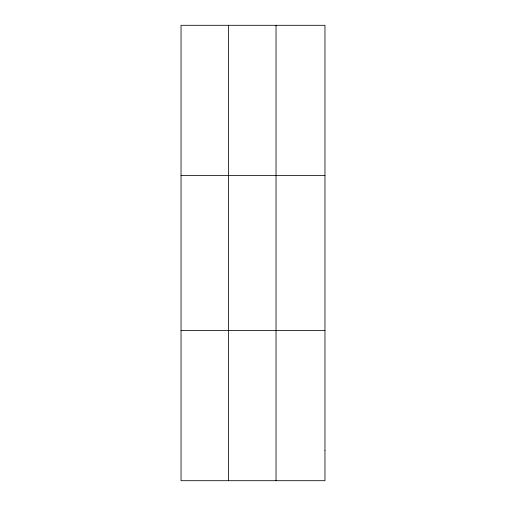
<?xml version="1.0" encoding="UTF-8"?>
<svg xmlns="http://www.w3.org/2000/svg" width="506" height="506" viewBox="0 0 506 506"><rect width="100%" height="100%" fill="white"/><g stroke="black" fill="none" stroke-linecap="round" stroke-linejoin="round"><path stroke-width="0.76" d="M228.529 25.3L228.529 480.7M276.029 25.3L276.029 480.7M181.034 175.582L324.966 175.582M181.034 330.418L324.966 330.418M324.966 450.644L324.966 480.7L181.034 480.7L181.034 25.3L324.966 25.3L324.966 450.644"/></g></svg>
